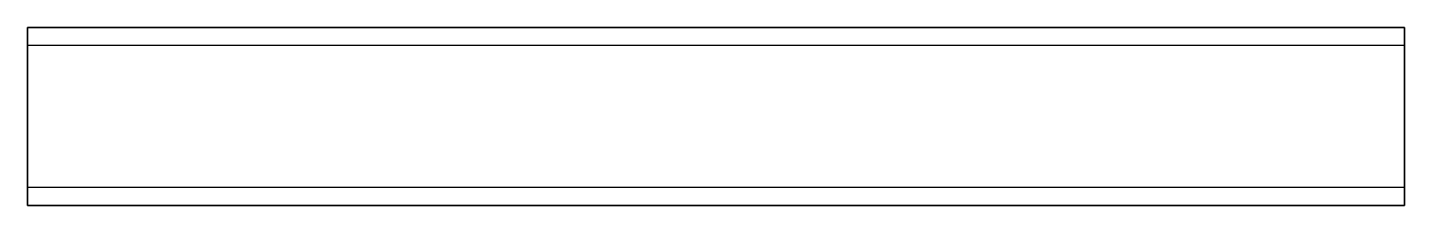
# Model space of a CAD drawing. Header units: inches. Extents: x 0 to 233, y 0 to 30.
import ezdxf

# ---------------------------------------------------------------- set-up
doc = ezdxf.new("R2010")
doc.units = ezdxf.units.IN
doc.header["$MEASUREMENT"] = 0
doc.layers.add('SIMUMAK Visible (ISO)', color=7, linetype='Continuous', lineweight=35)
doc.layers.add('SIMUMAK Visible Narrow (ISO)', color=7, linetype='Continuous', lineweight=25)

# ---------------------------------------------------------------- blocks, each defined once
blk = doc.blocks.new('DIN 30 x 20 x 2 00000082_Estructura Tubular_8_2477D 30x20x2mm')
at = {"layer": 'SIMUMAK Visible (ISO)'}
for p, q in [((-116.5, 12), (-116.5, 15)), ((116.5, 15), (-116.5, 15)), ((116.5, 12), (116.5, 15)), ((-116.5, 12), (-116.5, -12)), ((116.5, 12), (116.5, -12)), ((-116.5, -15), (-116.5, -12)), ((116.5, -15), (116.5, -12)), ((116.5, -15), (-116.5, -15))]:
    blk.add_line(p, q, dxfattribs=at)
at = {"layer": 'SIMUMAK Visible Narrow (ISO)'}
for p, q in [((116.5, 12), (-116.5, 12)), ((116.5, -12), (-116.5, -12))]:
    blk.add_line(p, q, dxfattribs=at)

msp = doc.modelspace()

# ---------------------------------------------------------------- block references
msp.add_blockref('DIN 30 x 20 x 2 00000082_Estructura Tubular_8_2477D 30x20x2mm', (116.5, 15))

doc.saveas('drawing.dxf')
